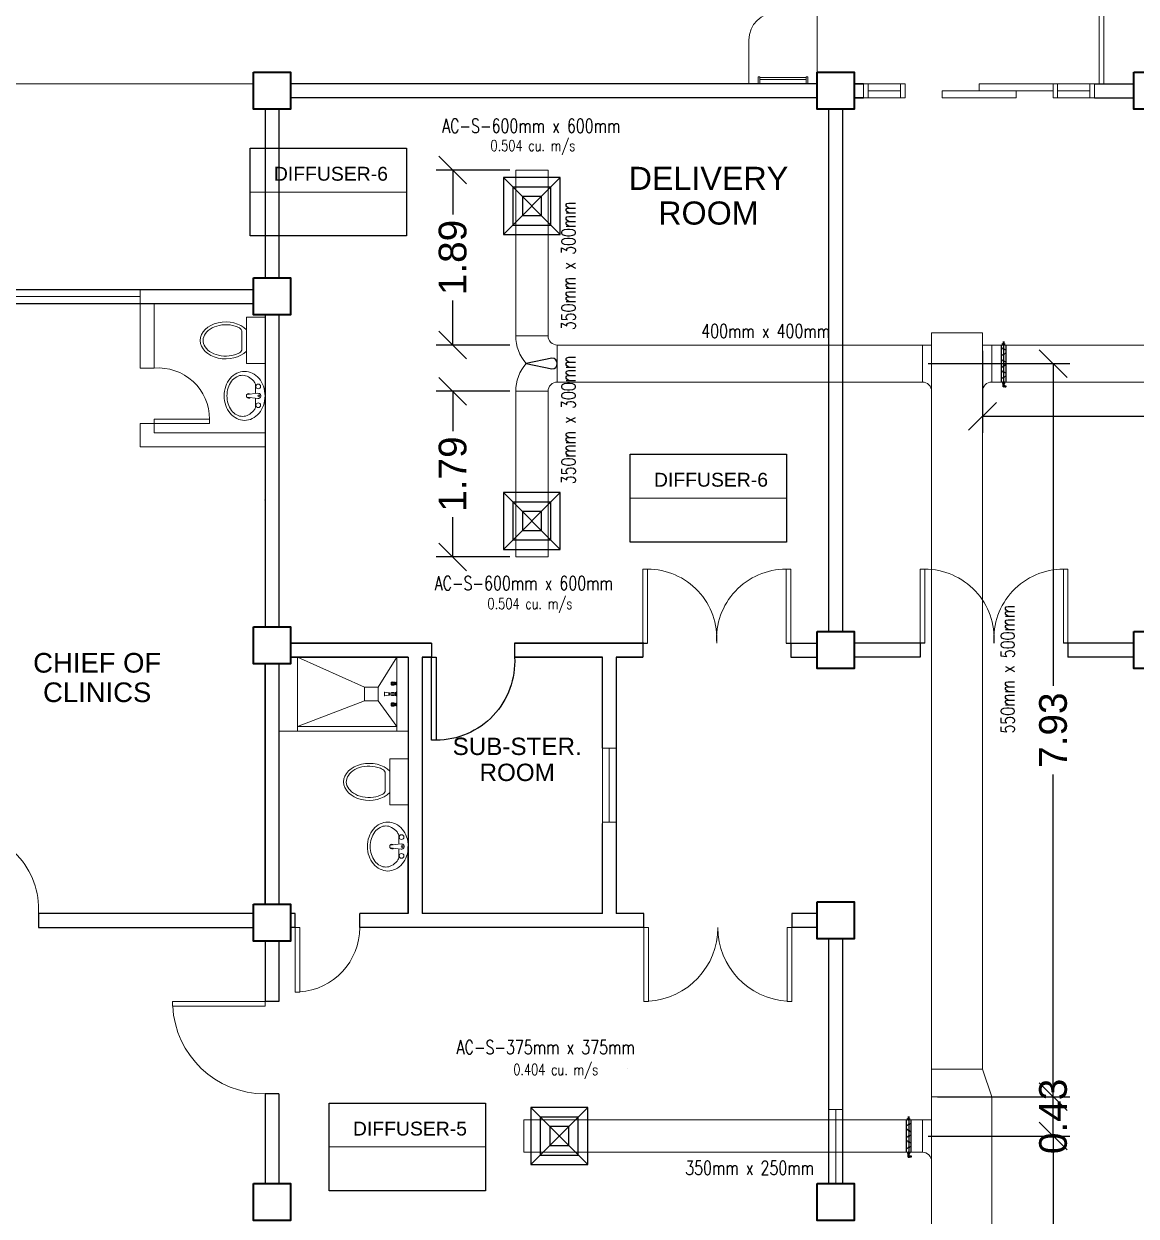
# Model space of a CAD drawing. Header units: millimetres. Extents: x -116 to 421, y 1 to 342.
# Drawn here: x -59.21 to -47.18, y 269.96 to 282.86 of the extents above; entities that cross this region are included whole.
import ezdxf

# ---------------------------------------------------------------- set-up
doc = ezdxf.new("R2010")
doc.units = ezdxf.units.MM
doc.header["$MEASUREMENT"] = 0
for name, color, linetype in [('A.C.VOLUM DAMPER', 7, 'Continuous'), ('diffuser', 7, 'Continuous'), ('ducting label', 7, 'Continuous'), ('label', 7, 'Continuous'), ('Legends', 7, 'Continuous')]:
    doc.layers.add(name, color=color, linetype=linetype)
doc.layers.add('ahu line', color=7, linetype='Continuous', lineweight=20)
doc.styles.add('Arch-Dim', font='simplex.shx', dxfattribs={"width": 0.75})
doc.styles.add('arial', font='arial.ttf')
doc.styles.get("Standard").update_dxf_attribs({"font": 'arial.ttf'})
doc.styles.add('SWISSLT175', font='swissl.ttf', dxfattribs={"height": 0.175})
doc.dimstyles.new('Copy of dimension', dxfattribs={"dimtxt": 0.3, "dimasz": 0.3, "dimexe": 0.18, "dimexo": 0.0625, "dimgap": 0.09, "dimtad": 0, "dimzin": 0, "dimdsep": 46, "dimtxsty": 'Standard', "dimblk": 'OBLIQUE', "dimcen": 0.09, "dimclrd": 256, "dimclre": 256, "dimclrt": 256, "dimadec": 0, "dimazin": 0, "dimtfac": 1, "dimtofl": 0, "dimtmove": 0, "dimatfit": 3, "dimldrblk": 'OBLIQUE', "dimfxl": 1, "dimtolj": 1, "dimtzin": 0, "dimarcsym": 0})

# ---------------------------------------------------------------- blocks, each defined once
blk = doc.blocks.new('dr 900')
at = {"color": 8, "ltscale": 0.03}
blk.add_lwpolyline([(0, 0), (0.05, 0), (0.05, 0.9), (0, 0.9)], close=True, dxfattribs=at)
blk.add_arc((0.05, 0.049), 0.851, 356.7268, 90, dxfattribs=at)
blk = doc.blocks.new('AC-S-12')
at = {"layer": 'diffuser'}
for p, q in [((-0.15, 0.15), (0.15, -0.15)), ((0.15, 0.15), (-0.15, -0.15)), ((-0.15, 0.15), (-0.15, -0.15)), ((0.15, 0.15), (-0.15, 0.15)), ((0.15, -0.15), (0.15, 0.15)), ((-0.1, 0.1), (-0.1, -0.1)), ((0.1, 0.1), (-0.1, 0.1)), ((0.1, -0.1), (0.1, 0.1)), ((-0.05, 0.05), (-0.05, -0.05)), ((0.05, 0.05), (-0.05, 0.05)), ((0.05, -0.05), (0.05, 0.05)), ((-0.05, -0.05), (0.05, -0.05)), ((-0.1, -0.1), (0.1, -0.1)), ((-0.15, -0.15), (0.15, -0.15))]:
    blk.add_line(p, q, dxfattribs=at)
for points in [[(-0.3582, 0.3582, 0, 0.0447, 0), (-0.2951, 0.295, 0, 0, 0), (-0.15, 0.15, 0, 0, 0)], [(0.3582, 0.3582, 0, 0.0447, 0), (0.2951, 0.295, 0, 0, 0), (0.15, 0.15, 0, 0, 0)], [(-0.3582, -0.3582, 0, 0.0447, 0), (-0.2951, -0.295, 0, 0, 0), (-0.15, -0.15, 0, 0, 0)], [(0.3582, -0.3582, 0, 0.0447, 0), (0.2951, -0.295, 0, 0, 0), (0.15, -0.15, 0, 0, 0)]]:
    blk.add_lwpolyline(points, format="xyseb", dxfattribs=at)
blk = doc.blocks.new('fcu')
at = {"layer": 'diffuser', "color": 7, "xscale": 2.052644456280903, "yscale": 2.052644456280903, "zscale": 2.052644456280903}
blk.add_blockref('AC-S-12', (0, 0), dxfattribs=at)
blk = doc.blocks.new('_Oblique')
at = {"color": 0, "linetype": 'ByBlock', "lineweight": -2}
blk.add_line((-0.5, -0.5), (0.5, 0.5), dxfattribs=at)
blk = doc.blocks.new('*D30')
at = {"layer": 'Defpoints', "color": 0, "transparency": 16777216}
for p in [(-49.491, 270.828), (-48.076, 270.828), (-49.391, 265.519)]:
    blk.add_point(p, dxfattribs=at)
at = {"layer": 'diffuser', "lineweight": -2, "transparency": 16777216}
for p, q in [((-49.428, 270.828), (-47.896, 270.828)), ((-48.076, 270.828), (-48.076, 268.624)), ((-48.076, 265.519), (-48.076, 267.723)), ((-49.328, 265.519), (-47.896, 265.519))]:
    blk.add_line(p, q, dxfattribs=at)
at = {"layer": 'diffuser', "lineweight": -2, "transparency": 16777216, "xscale": 0.3, "yscale": 0.3, "zscale": 0.3}
for p, rotation in [((-48.076, 270.828), 90), ((-48.076, 265.519), 270)]:
    blk.add_blockref('_Oblique', p, dxfattribs=dict(at, rotation=rotation))
at = {"layer": 'diffuser', "transparency": 16777216, "insert": (-48.076, 268.173), "char_height": 0.3, "attachment_point": 5, "rotation": 90}
blk.add_mtext('\\A1;5.31', dxfattribs=at)
blk = doc.blocks.new('*D31')
at = {"layer": 'Defpoints', "color": 0, "transparency": 16777216}
for p in [(-49.391, 271.253), (-48.076, 271.253), (-49.491, 270.828)]:
    blk.add_point(p, dxfattribs=at)
at = {"layer": 'diffuser', "lineweight": -2, "transparency": 16777216}
for p, q in [((-49.328, 271.253), (-47.896, 271.253)), ((-48.076, 270.828), (-48.076, 271.253)), ((-49.428, 270.828), (-47.896, 270.828))]:
    blk.add_line(p, q, dxfattribs=at)
at = {"layer": 'diffuser', "lineweight": -2, "transparency": 16777216, "xscale": 0.3, "yscale": 0.3, "zscale": 0.3}
for p, rotation in [((-48.076, 271.253), 90), ((-48.076, 270.828), 270)]:
    blk.add_blockref('_Oblique', p, dxfattribs=dict(at, rotation=rotation))
at = {"layer": 'diffuser', "transparency": 16777216, "insert": (-48.076, 271.041), "char_height": 0.3, "attachment_point": 5, "rotation": 90}
blk.add_mtext('\\A1;0.43', dxfattribs=at)
blk = doc.blocks.new('*D32')
at = {"layer": 'Defpoints', "color": 0, "transparency": 16777216}
for p in [(-49.491, 279.185), (-48.076, 279.185), (-49.391, 271.253)]:
    blk.add_point(p, dxfattribs=at)
at = {"layer": 'diffuser', "lineweight": -2, "transparency": 16777216}
for p, q in [((-49.428, 279.185), (-47.896, 279.185)), ((-48.076, 279.185), (-48.076, 275.698)), ((-48.076, 271.253), (-48.076, 274.741)), ((-49.328, 271.253), (-47.896, 271.253))]:
    blk.add_line(p, q, dxfattribs=at)
at = {"layer": 'diffuser', "lineweight": -2, "transparency": 16777216, "xscale": 0.3, "yscale": 0.3, "zscale": 0.3}
for p, rotation in [((-48.076, 279.185), 90), ((-48.076, 271.253), 270)]:
    blk.add_blockref('_Oblique', p, dxfattribs=dict(at, rotation=rotation))
at = {"layer": 'diffuser', "transparency": 16777216, "insert": (-48.076, 275.219), "char_height": 0.3, "attachment_point": 5, "rotation": 90}
blk.add_mtext('\\A1;7.93', dxfattribs=at)
blk = doc.blocks.new('*D33')
at = {"layer": 'Defpoints', "color": 0, "transparency": 16777216}
for p in [(-48.841, 279.385), (-43.029, 279.385), (-43.029, 278.614)]:
    blk.add_point(p, dxfattribs=at)
at = {"layer": 'diffuser', "lineweight": -2, "transparency": 16777216}
for p, q in [((-48.841, 279.323), (-48.841, 278.434)), ((-43.029, 279.323), (-43.029, 278.434)), ((-48.841, 278.614), (-46.386, 278.614)), ((-43.029, 278.614), (-45.484, 278.614))]:
    blk.add_line(p, q, dxfattribs=at)
at = {"layer": 'diffuser', "lineweight": -2, "transparency": 16777216, "xscale": 0.3, "yscale": 0.3, "zscale": 0.3, "rotation": 180}
blk.add_blockref('_Oblique', (-48.841, 278.614), dxfattribs=at)
at = {"layer": 'diffuser', "lineweight": -2, "transparency": 16777216, "xscale": 0.3, "yscale": 0.3, "zscale": 0.3}
blk.add_blockref('_Oblique', (-43.029, 278.614), dxfattribs=at)
at = {"layer": 'diffuser', "transparency": 16777216, "insert": (-45.935, 278.614), "char_height": 0.3, "attachment_point": 5}
blk.add_mtext('\\A1;5.81', dxfattribs=at)
blk = doc.blocks.new('*D34')
at = {"layer": 'Defpoints', "color": 0, "transparency": 16777216}
for p in [(-54.572, 281.278), (-53.891, 281.278), (-53.891, 279.385)]:
    blk.add_point(p, dxfattribs=at)
at = {"layer": 'diffuser', "lineweight": -2, "transparency": 16777216}
for p, q in [((-53.953, 281.278), (-54.752, 281.278)), ((-54.572, 281.278), (-54.572, 280.797)), ((-54.572, 279.385), (-54.572, 279.866)), ((-53.953, 279.385), (-54.752, 279.385))]:
    blk.add_line(p, q, dxfattribs=at)
at = {"layer": 'diffuser', "lineweight": -2, "transparency": 16777216, "xscale": 0.3, "yscale": 0.3, "zscale": 0.3}
for p, rotation in [((-54.572, 281.278), 90), ((-54.572, 279.385), 270)]:
    blk.add_blockref('_Oblique', p, dxfattribs=dict(at, rotation=rotation))
at = {"layer": 'diffuser', "transparency": 16777216, "insert": (-54.572, 280.332), "char_height": 0.3, "attachment_point": 5, "rotation": 90}
blk.add_mtext('\\A1;1.89', dxfattribs=at)
blk = doc.blocks.new('*D35')
at = {"layer": 'Defpoints', "color": 0, "transparency": 16777216}
for p in [(-53.891, 278.885), (-54.572, 277.093), (-53.891, 277.093)]:
    blk.add_point(p, dxfattribs=at)
at = {"layer": 'diffuser', "lineweight": -2, "transparency": 16777216}
for p, q in [((-53.953, 278.885), (-54.752, 278.885)), ((-54.572, 278.885), (-54.572, 278.455)), ((-54.572, 277.093), (-54.572, 277.523)), ((-53.953, 277.093), (-54.752, 277.093))]:
    blk.add_line(p, q, dxfattribs=at)
at = {"layer": 'diffuser', "lineweight": -2, "transparency": 16777216, "xscale": 0.3, "yscale": 0.3, "zscale": 0.3}
for p, rotation in [((-54.572, 278.885), 90), ((-54.572, 277.093), 270)]:
    blk.add_blockref('_Oblique', p, dxfattribs=dict(at, rotation=rotation))
at = {"layer": 'diffuser', "transparency": 16777216, "insert": (-54.572, 277.989), "char_height": 0.3, "attachment_point": 5, "rotation": 90}
blk.add_mtext('\\A1;1.79', dxfattribs=at)

msp = doc.modelspace()

# ---------------------------------------------------------------- hatches: boundary and pattern name
at = {"layer": 'A.C.VOLUM DAMPER'}
h = msp.add_hatch(dxfattribs=at)
h.set_pattern_fill('ANSI31', color=256, scale=0.002646, angle=-90, style=0)
h.set_pattern_definition([(315, (-658.5593844, -63.64495223), (0.00023391046708, 0.00023391046708), [])])
h.paths.add_polyline_path([(-48.607, 278.97), (-48.6, 278.97), (-48.6, 278.985), (-48.625, 278.985), (-48.625, 278.97), (-48.618, 278.97), (-48.618, 278.932), (-48.584, 278.932), (-48.584, 278.941), (-48.607, 278.941)])
h = msp.add_hatch(dxfattribs=at)
h.set_pattern_fill('ANSI31', color=256, scale=0.002646, angle=-90, style=0)
h.set_pattern_definition([(315, (-659.58598323, -71.97684186), (0.00023391046708, 0.00023391046708), [])])
h.paths.add_polyline_path([(-49.634, 270.638), (-49.627, 270.638), (-49.627, 270.653), (-49.651, 270.653), (-49.651, 270.638), (-49.644, 270.638), (-49.644, 270.6), (-49.61, 270.6), (-49.61, 270.609), (-49.634, 270.609)])

# ---------------------------------------------------------------- linework, layer by layer
at = {"color": 8, "lineweight": 9}
for p, q in [((-50.628, 282.812), (-50.628, 282.337)), ((-51.368, 282.21), (-51.368, 282.685)), ((-56.728, 282.21), (-72.053, 282.21)), ((-51.249, 282.288), (-51.269, 282.288)), ((-51.269, 282.288), (-51.269, 282.208)), ((-51.249, 282.208), (-51.249, 282.288)), ((-50.999, 282.278), (-51.249, 282.278)), ((-50.999, 282.258), (-51.249, 282.258)), ((-50.999, 282.278), (-50.749, 282.278)), ((-50.999, 282.258), (-50.749, 282.258)), ((-50.749, 282.208), (-50.749, 282.288)), ((-50.749, 282.288), (-50.729, 282.288)), ((-50.729, 282.288), (-50.729, 282.208)), ((-57.953, 279.91), (-60.053, 279.912)), ((-57.953, 279.835), (-57.953, 279.985)), ((-57.953, 279.835), (-57.803, 279.835)), ((-56.803, 279.685), (-56.603, 279.685)), ((-56.803, 279.185), (-56.803, 279.685)), ((-56.603, 279.712), (-56.603, 278.435)), ((-56.603, 279.685), (-56.603, 279.185)), ((-56.853, 279.345), (-56.853, 279.526)), ((-56.603, 279.185), (-56.803, 279.185)), ((-56.801, 278.85), (-56.679, 278.863)), ((-56.801, 278.821), (-56.679, 278.807)), ((-56.253, 276.01), (-56.253, 275.21)), ((-55.178, 276.01), (-55.178, 275.21)), ((-55.31, 275.591), (-55.31, 275.63)), ((-55.264, 275.622), (-55.306, 275.631)), ((-55.237, 275.737), (-55.237, 275.711)), ((-55.237, 275.737), (-55.236, 275.737)), ((-55.237, 275.711), (-55.236, 275.711)), ((-55.236, 275.737), (-55.234, 275.74)), ((-55.236, 275.737), (-55.236, 275.711)), ((-55.236, 275.711), (-55.234, 275.707)), ((-55.234, 275.74), (-55.234, 275.707)), ((-55.234, 275.74), (-55.212, 275.74)), ((-55.234, 275.707), (-55.212, 275.707)), ((-55.225, 275.737), (-55.213, 275.737)), ((-55.225, 275.73), (-55.213, 275.73)), ((-55.225, 275.718), (-55.213, 275.718)), ((-55.225, 275.711), (-55.213, 275.711)), ((-55.212, 275.74), (-55.208, 275.738)), ((-55.212, 275.737), (-55.212, 275.73)), ((-55.212, 275.711), (-55.212, 275.718)), ((-55.212, 275.707), (-55.208, 275.709)), ((-55.206, 275.738), (-55.2, 275.738)), ((-55.206, 275.71), (-55.2, 275.71)), ((-55.2, 275.738), (-55.198, 275.737)), ((-55.2, 275.738), (-55.2, 275.71)), ((-55.2, 275.71), (-55.198, 275.711)), ((-55.198, 275.737), (-55.198, 275.711)), ((-55.186, 275.735), (-55.198, 275.735)), ((-55.186, 275.712), (-55.198, 275.712)), ((-55.179, 275.741), (-55.186, 275.737)), ((-55.186, 275.737), (-55.186, 275.71)), ((-55.179, 275.707), (-55.186, 275.71)), ((-55.184, 275.628), (-55.178, 275.639)), ((-55.179, 275.741), (-55.179, 275.707)), ((-55.179, 275.741), (-55.178, 275.741)), ((-55.179, 275.707), (-55.178, 275.707)), ((-55.178, 275.741), (-55.178, 275.707)), ((-55.178, 275.639), (-55.178, 275.581)), ((-55.264, 275.598), (-55.306, 275.589)), ((-55.256, 275.622), (-55.264, 275.622)), ((-55.264, 275.622), (-55.264, 275.598)), ((-55.264, 275.622), (-55.264, 275.598)), ((-55.264, 275.598), (-55.256, 275.598)), ((-55.256, 275.598), (-55.256, 275.622)), ((-55.256, 275.618), (-55.194, 275.618)), ((-55.194, 275.603), (-55.256, 275.603)), ((-55.237, 275.623), (-55.237, 275.618)), ((-55.237, 275.623), (-55.236, 275.623)), ((-55.237, 275.603), (-55.237, 275.597)), ((-55.237, 275.597), (-55.236, 275.597)), ((-55.237, 275.51), (-55.236, 275.51)), ((-55.237, 275.51), (-55.237, 275.483)), ((-55.236, 275.623), (-55.234, 275.627)), ((-55.236, 275.623), (-55.236, 275.618)), ((-55.236, 275.603), (-55.236, 275.597)), ((-55.236, 275.597), (-55.234, 275.593)), ((-55.236, 275.51), (-55.234, 275.513)), ((-55.236, 275.51), (-55.236, 275.483)), ((-55.234, 275.627), (-55.234, 275.618)), ((-55.234, 275.627), (-55.212, 275.627)), ((-55.234, 275.603), (-55.234, 275.593)), ((-55.234, 275.593), (-55.212, 275.593)), ((-55.234, 275.513), (-55.212, 275.513)), ((-55.234, 275.513), (-55.234, 275.48)), ((-55.225, 275.623), (-55.213, 275.623)), ((-55.225, 275.597), (-55.213, 275.597)), ((-55.225, 275.51), (-55.213, 275.51)), ((-55.225, 275.503), (-55.213, 275.503)), ((-55.212, 275.627), (-55.208, 275.625)), ((-55.212, 275.623), (-55.212, 275.618)), ((-55.212, 275.597), (-55.212, 275.603)), ((-55.212, 275.593), (-55.208, 275.596)), ((-55.212, 275.513), (-55.208, 275.511)), ((-55.212, 275.51), (-55.212, 275.502)), ((-55.206, 275.624), (-55.2, 275.624)), ((-55.206, 275.596), (-55.2, 275.596)), ((-55.206, 275.511), (-55.2, 275.511)), ((-55.2, 275.624), (-55.2, 275.618)), ((-55.2, 275.624), (-55.198, 275.623)), ((-55.2, 275.603), (-55.2, 275.596)), ((-55.2, 275.596), (-55.198, 275.597)), ((-55.2, 275.511), (-55.2, 275.483)), ((-55.2, 275.511), (-55.198, 275.51)), ((-55.198, 275.623), (-55.198, 275.618)), ((-55.194, 275.622), (-55.198, 275.622)), ((-55.198, 275.603), (-55.198, 275.597)), ((-55.194, 275.599), (-55.198, 275.599)), ((-55.198, 275.51), (-55.198, 275.483)), ((-55.186, 275.508), (-55.198, 275.508)), ((-55.194, 275.593), (-55.194, 275.628)), ((-55.194, 275.628), (-55.184, 275.628)), ((-55.194, 275.618), (-55.194, 275.603)), ((-55.184, 275.593), (-55.194, 275.593)), ((-55.179, 275.514), (-55.186, 275.51)), ((-55.186, 275.51), (-55.186, 275.483)), ((-55.184, 275.593), (-55.184, 275.628)), ((-55.184, 275.628), (-55.184, 275.593)), ((-55.178, 275.581), (-55.184, 275.593)), ((-55.179, 275.514), (-55.178, 275.514)), ((-55.179, 275.514), (-55.179, 275.479)), ((-55.178, 275.514), (-55.178, 275.479)), ((-55.237, 275.483), (-55.236, 275.483)), ((-55.236, 275.483), (-55.234, 275.48)), ((-55.234, 275.48), (-55.212, 275.48)), ((-55.225, 275.49), (-55.213, 275.49)), ((-55.225, 275.483), (-55.213, 275.483)), ((-55.212, 275.483), (-55.212, 275.491)), ((-55.212, 275.48), (-55.208, 275.482)), ((-55.206, 275.483), (-55.2, 275.483)), ((-55.2, 275.483), (-55.198, 275.483)), ((-55.186, 275.485), (-55.198, 275.485)), ((-55.179, 275.479), (-55.186, 275.483)), ((-55.179, 275.479), (-55.178, 275.479)), ((-56.253, 275.21), (-56.453, 275.21)), ((-52.803, 274.623), (-52.803, 275.123)), ((-52.953, 274.21), (-52.953, 275.023)), ((-52.803, 275.023), (-52.953, 275.023)), ((-52.878, 275.023), (-52.878, 274.223)), ((-55.053, 274.91), (-55.253, 274.91)), ((-55.253, 274.91), (-55.253, 274.41)), ((-55.053, 274.41), (-55.053, 274.91)), ((-55.303, 274.751), (-55.303, 274.57)), ((-52.803, 274.623), (-52.803, 274.123)), ((-55.253, 274.41), (-55.053, 274.41)), ((-52.803, 274.223), (-52.953, 274.223)), ((-55.251, 273.975), (-55.129, 273.988)), ((-55.251, 273.946), (-55.129, 273.932)), ((-50.353, 271.114), (-50.503, 271.114)), ((-50.428, 271.114), (-50.428, 270.314)), ((-50.353, 270.314), (-50.503, 270.314))]:
    msp.add_line(p, q, dxfattribs=at)
at = {"color": 8, "lineweight": 25}
for p, q in [((-50.628, 282.21), (-56.328, 282.21)), ((-50.228, 282.21), (-50.128, 282.21)), ((-50.228, 282.21), (-50.128, 282.21)), ((-50.128, 282.21), (-50.228, 282.21)), ((-47.628, 282.21), (-47.203, 282.21)), ((-50.628, 282.06), (-56.328, 282.06)), ((-50.228, 282.06), (-50.128, 282.06)), ((-50.128, 282.06), (-50.228, 282.06)), ((-47.628, 282.06), (-47.203, 282.06)), ((-56.603, 281.937), (-56.603, 280.112)), ((-56.453, 281.937), (-56.453, 280.112)), ((-50.503, 276.287), (-50.503, 281.937)), ((-50.353, 276.287), (-50.353, 281.937)), ((-60.053, 279.985), (-56.728, 279.985)), ((-60.053, 279.835), (-56.728, 279.835)), ((-56.603, 279.712), (-56.603, 276.337)), ((-56.453, 279.712), (-56.453, 276.337)), ((-56.453, 279.712), (-56.453, 276.337)), ((-56.603, 278.285), (-56.603, 276.337)), ((-56.328, 276.16), (-54.803, 276.16)), ((-54.803, 276.16), (-56.328, 276.16)), ((-54.803, 276.16), (-54.803, 276.01)), ((-53.903, 276.16), (-52.466, 276.16)), ((-52.503, 276.16), (-53.903, 276.16)), ((-53.903, 276.16), (-53.903, 276.01)), ((-52.516, 276.16), (-52.516, 276.01)), ((-50.966, 276.16), (-50.628, 276.16)), ((-50.916, 276.16), (-50.916, 276.01)), ((-49.466, 276.16), (-50.228, 276.16)), ((-49.516, 276.16), (-49.516, 276.01)), ((-47.203, 276.16), (-47.966, 276.16)), ((-47.916, 276.16), (-47.916, 276.01)), ((-56.603, 275.937), (-56.603, 273.337)), ((-56.603, 273.337), (-56.603, 275.937)), ((-56.453, 275.937), (-56.453, 273.337)), ((-56.453, 275.937), (-56.453, 273.337)), ((-56.328, 276.01), (-55.053, 276.01)), ((-55.053, 276.01), (-56.328, 276.01)), ((-55.053, 276.01), (-55.053, 273.235)), ((-54.903, 276.01), (-54.803, 276.01)), ((-54.903, 276.01), (-54.903, 273.235)), ((-54.803, 276.01), (-54.903, 276.01)), ((-53.903, 276.01), (-52.953, 276.01)), ((-52.953, 276.01), (-53.903, 276.01)), ((-52.953, 275.023), (-52.953, 276.01)), ((-52.803, 276.01), (-52.516, 276.01)), ((-52.516, 276.01), (-52.803, 276.01)), ((-52.803, 276.01), (-52.803, 273.235)), ((-50.916, 276.01), (-50.628, 276.01)), ((-49.516, 276.01), (-50.228, 276.01)), ((-47.203, 276.01), (-47.916, 276.01)), ((-52.953, 273.235), (-52.953, 274.21)), ((-55.053, 273.235), (-55.053, 273.96)), ((-56.728, 273.235), (-59.053, 273.235)), ((-59.053, 273.235), (-59.053, 273.085)), ((-56.278, 273.235), (-56.328, 273.235)), ((-56.278, 273.085), (-56.278, 273.235)), ((-55.053, 273.235), (-55.578, 273.235)), ((-55.053, 273.235), (-55.153, 273.235)), ((-52.953, 273.235), (-54.903, 273.235)), ((-52.503, 273.235), (-52.803, 273.235)), ((-52.503, 273.085), (-52.503, 273.235)), ((-50.628, 273.235), (-50.903, 273.235)), ((-50.903, 273.235), (-50.903, 273.085)), ((-59.053, 273.085), (-56.728, 273.085)), ((-56.278, 273.085), (-56.328, 273.085)), ((-52.503, 273.085), (-55.578, 273.085)), ((-50.628, 273.085), (-50.903, 273.085)), ((-56.603, 272.937), (-56.603, 272.285)), ((-56.453, 272.937), (-56.453, 272.285)), ((-50.503, 270.314), (-50.503, 272.962)), ((-50.353, 270.314), (-50.353, 272.962)), ((-56.453, 272.285), (-56.603, 272.285)), ((-56.603, 271.285), (-56.603, 270.314)), ((-56.453, 271.285), (-56.603, 271.285)), ((-56.453, 271.285), (-56.453, 270.314))]:
    msp.add_line(p, q, dxfattribs=at)
at = {"color": 8, "lineweight": 13}
for p, q in [((-50.128, 282.21), (-50.128, 282.06)), ((-49.728, 282.21), (-50.078, 282.21)), ((-48.028, 282.21), (-47.678, 282.21)), ((-50.078, 282.135), (-49.728, 282.135)), ((-47.678, 282.135), (-48.028, 282.135)), ((-49.728, 282.06), (-50.078, 282.06)), ((-48.028, 282.06), (-47.678, 282.06)), ((-56.278, 273.085), (-56.278, 272.385)), ((-56.278, 273.085), (-56.228, 273.085)), ((-56.228, 272.385), (-56.228, 273.085)), ((-52.503, 273.085), (-52.503, 272.285)), ((-52.453, 273.085), (-52.503, 273.085)), ((-52.453, 272.285), (-52.453, 273.085)), ((-50.953, 272.285), (-50.953, 273.085)), ((-50.953, 273.085), (-50.903, 273.085)), ((-50.903, 273.085), (-50.903, 272.285)), ((-56.603, 272.285), (-57.603, 272.285)), ((-57.603, 272.285), (-57.603, 272.235)), ((-56.603, 272.235), (-56.603, 272.285)), ((-56.278, 272.385), (-56.228, 272.385)), ((-52.503, 272.285), (-52.453, 272.285)), ((-50.903, 272.285), (-50.953, 272.285)), ((-57.603, 272.235), (-56.603, 272.235))]:
    msp.add_line(p, q, dxfattribs=at)
at = {"color": 8, "lineweight": 9, "ltscale": 0.4}
for p, q in [((-57.953, 279.135), (-57.953, 279.835)), ((-57.803, 279.135), (-57.803, 279.835)), ((-57.803, 279.135), (-57.953, 279.135)), ((-57.803, 278.535), (-57.953, 278.535)), ((-57.953, 278.535), (-57.953, 278.285)), ((-57.803, 278.535), (-57.803, 278.435)), ((-56.603, 278.435), (-57.803, 278.435)), ((-56.603, 278.435), (-57.803, 278.435)), ((-56.603, 278.285), (-57.953, 278.285))]:
    msp.add_line(p, q, dxfattribs=at)
at = {"color": 8, "lineweight": 13, "ltscale": 0.4}
msp.add_line((-57.803, 278.585), (-57.803, 278.535), dxfattribs=at)
at = {"color": 8, "lineweight": 9, "ltscale": 0.3}
for p, q in [((-55.528, 275.685), (-56.253, 276.01)), ((-55.378, 275.685), (-55.178, 276.01)), ((-55.528, 275.535), (-56.253, 275.26)), ((-55.378, 275.535), (-55.178, 275.26))]:
    msp.add_line(p, q, dxfattribs=at)
at = {"color": 8, "lineweight": 25, "ltscale": 0.3}
msp.add_line((-55.578, 273.085), (-55.578, 273.235), dxfattribs=at)
at = {"color": 8, "lineweight": 9, "transparency": 33554687}
for points in [[(-47.528, 282.21), (-47.528, 283.66, 0.414214), (-47.678, 283.81), (-50.478, 283.81, 0.414214), (-50.628, 283.66), (-50.628, 282.335), (-50.628, 282.985)], [(-47.578, 282.21), (-47.578, 283.66, 0.414214), (-47.678, 283.76), (-50.478, 283.76, 0.414214), (-50.578, 283.66), (-50.578, 283.005)]]:
    msp.add_lwpolyline(points, format="xyb", dxfattribs=at)
at = {"color": 8, "lineweight": 35}
for points in [[(-56.728, 282.337), (-56.328, 282.337), (-56.328, 281.937), (-56.728, 281.937)], [(-50.628, 282.337), (-50.228, 282.337), (-50.228, 281.937), (-50.628, 281.937)], [(-47.203, 282.337), (-46.803, 282.337), (-46.803, 281.937), (-47.203, 281.937)], [(-56.728, 280.112), (-56.328, 280.112), (-56.328, 279.712), (-56.728, 279.712)], [(-56.728, 276.337), (-56.328, 276.337), (-56.328, 275.937), (-56.728, 275.937)], [(-50.628, 276.287), (-50.228, 276.287), (-50.228, 275.887), (-50.628, 275.887)], [(-47.203, 276.287), (-46.803, 276.287), (-46.803, 275.887), (-47.203, 275.887)], [(-56.728, 273.337), (-56.328, 273.337), (-56.328, 272.937), (-56.728, 272.937)], [(-50.628, 273.362), (-50.228, 273.362), (-50.228, 272.962), (-50.628, 272.962)], [(-56.728, 270.314), (-56.328, 270.314), (-56.328, 269.914), (-56.728, 269.914)], [(-50.628, 270.314), (-50.228, 270.314), (-50.228, 269.914), (-50.628, 269.914)]]:
    msp.add_lwpolyline(points, close=True, dxfattribs=at)
at = {"color": 8, "lineweight": 13}
for points in [[(-50.078, 282.21), (-50.078, 282.06), (-50.128, 282.06), (-50.128, 282.21)], [(-49.678, 282.21), (-49.678, 282.06), (-49.728, 282.06), (-49.728, 282.21)], [(-48.078, 282.21), (-48.878, 282.21), (-48.878, 282.135), (-48.078, 282.135)], [(-48.078, 282.21), (-48.078, 282.06), (-48.028, 282.06), (-48.028, 282.21)], [(-47.678, 282.21), (-47.678, 282.06), (-47.628, 282.06), (-47.628, 282.21)], [(-48.478, 282.135), (-49.278, 282.135), (-49.278, 282.06), (-48.478, 282.06)]]:
    msp.add_lwpolyline(points, close=True, dxfattribs=at)
at = {"color": 8, "lineweight": 9}
for points in [[(-60.053, 279.985), (-57.953, 279.985), (-57.953, 279.835), (-60.053, 279.835)], [(-52.953, 275.023), (-52.803, 275.023), (-52.803, 274.223), (-52.953, 274.223)], [(-52.953, 275.023), (-52.803, 275.023), (-52.803, 274.223), (-52.953, 274.223)], [(-50.503, 271.114), (-50.353, 271.114), (-50.353, 270.314), (-50.503, 270.314)]]:
    msp.add_lwpolyline(points, close=True, dxfattribs=at)
for points in [[(-56.824, 278.57, -0.11576), (-56.907, 278.59, -0.104047), (-56.981, 278.648, -0.090875), (-57.028, 278.732, -0.083344), (-57.045, 278.835, -0.083344), (-57.028, 278.939, -0.090875), (-56.981, 279.023, -0.104047), (-56.907, 279.081, -0.11576), (-56.824, 279.1, -0.11576), (-56.742, 279.081, -0.104047), (-56.668, 279.023, -0.090875), (-56.621, 278.939, -0.083344), (-56.603, 278.835, -0.083344), (-56.621, 278.732, -0.090875), (-56.668, 278.648, -0.104047), (-56.742, 278.59, -0.11576)], [(-55.274, 274.225, 0.11576), (-55.357, 274.206, 0.104047), (-55.431, 274.148, 0.090875), (-55.478, 274.064, 0.083344), (-55.495, 273.96, 0.083344), (-55.478, 273.857, 0.090875), (-55.431, 273.773, 0.104047), (-55.357, 273.715, 0.11576), (-55.274, 273.695, 0.11576), (-55.192, 273.715, 0.104047), (-55.118, 273.773, 0.090875), (-55.071, 273.857, 0.083344), (-55.053, 273.96, 0.083344), (-55.071, 274.064, 0.090875), (-55.118, 274.148, 0.104047), (-55.192, 274.206, 0.11576)]]:
    msp.add_lwpolyline(points, format="xyb", close=True, dxfattribs=at)
for points in [[(-56.845, 278.613, -0.124838), (-56.908, 278.629, -0.105788), (-56.966, 278.678, -0.086697), (-57.002, 278.748, -0.076776), (-57.015, 278.835, -0.076776), (-57.002, 278.923, -0.086697), (-56.966, 278.993, -0.105788), (-56.908, 279.042, -0.124838), (-56.845, 279.058, -0.124838), (-56.783, 279.042, -0.105788), (-56.725, 278.993, -0.040067), (-56.705, 278.962), (-56.705, 278.86, -0.040067)], [(-56.705, 278.811), (-56.705, 278.709, -0.040067), (-56.725, 278.678, -0.105788), (-56.783, 278.629, -0.124838), (-56.845, 278.613, -0.124838)], [(-55.295, 274.183, 0.124838), (-55.358, 274.167, 0.105788), (-55.416, 274.118, 0.086697), (-55.452, 274.048, 0.076776), (-55.465, 273.96, 0.076776), (-55.452, 273.873, 0.086697), (-55.416, 273.803, 0.105788), (-55.358, 273.754, 0.124838), (-55.295, 273.738, 0.124838), (-55.233, 273.754, 0.105788), (-55.175, 273.803, 0.040067), (-55.155, 273.834), (-55.155, 273.936, 0.040067)], [(-55.155, 273.985), (-55.155, 274.087, 0.040067), (-55.175, 274.118, 0.105788), (-55.233, 274.167, 0.124838), (-55.295, 274.183, 0.124838)]]:
    msp.add_lwpolyline(points, format="xyb", dxfattribs=at)
at = {"color": 8, "lineweight": 13, "ltscale": 0.03}
for points in [[(-57.803, 278.535), (-57.803, 278.585), (-57.203, 278.585), (-57.203, 278.535)], [(-52.516, 276.16), (-52.466, 276.16), (-52.466, 276.96), (-52.516, 276.96)], [(-50.916, 276.16), (-50.966, 276.16), (-50.966, 276.96), (-50.916, 276.96)], [(-49.516, 276.16), (-49.466, 276.16), (-49.466, 276.96), (-49.516, 276.96)], [(-47.916, 276.16), (-47.966, 276.16), (-47.966, 276.96), (-47.916, 276.96)]]:
    msp.add_lwpolyline(points, close=True, dxfattribs=at)
at = {"color": 8, "lineweight": 9, "ltscale": 0.03}
msp.add_lwpolyline([(-55.378, 275.535), (-55.378, 275.685), (-55.528, 275.685), (-55.528, 275.535)], close=True, dxfattribs=at)
at = {"color": 8, "lineweight": 9, "ltscale": 0.3}
msp.add_lwpolyline([(-55.178, 275.26), (-56.253, 275.26), (-56.253, 275.21), (-55.053, 275.21), (-55.053, 275.21)], dxfattribs=at)
at = {"color": 8, "lineweight": 9}
for centre, radius in [((-56.676, 278.937), 0.0255), ((-56.676, 278.734), 0.0255), ((-56.67, 278.835), 0.0095), ((-55.126, 274.062), 0.0255), ((-55.12, 273.96), 0.0095), ((-55.126, 273.859), 0.0255)]:
    msp.add_circle(centre, radius, dxfattribs=at)
for centre, radius, start, end in [((-51.068, 282.685), 0.3, 90, 180), ((-56.903, 279.526), 0.05, 0, 61.9916), ((-56.903, 279.345), 0.05, 298.1501, 0), ((-56.778, 278.835), 0.025, 48.7978, 143.6932), ((-56.676, 278.835), 0.028, 263.7545, 96.2455), ((-56.778, 278.835), 0.025, 161.3793, 198.6207), ((-56.708, 278.835), 0.0948, 171.2026, 188.7974), ((-56.778, 278.835), 0.025, 216.3068, 311.2022), ((-55.353, 274.751), 0.05, 0, 61.8499), ((-55.353, 274.57), 0.05, 298.0084, 360), ((-55.228, 273.96), 0.025, 161.3793, 198.6207), ((-55.158, 273.96), 0.0948, 171.2026, 188.7974), ((-55.228, 273.96), 0.025, 48.7978, 143.6932), ((-55.126, 273.96), 0.028, 263.7545, 96.2455), ((-55.228, 273.96), 0.025, 216.3068, 311.2022)]:
    msp.add_arc(centre, radius, start, end, dxfattribs=at)
at = {"color": 8, "lineweight": 13, "ltscale": 0.03}
for centre, radius, start, end in [((-57.755, 278.585), 0.552, 0, 94.9791), ((-52.466, 276.209), 0.752, 356.3048, 90), ((-50.966, 276.209), 0.752, 90, 183.6952), ((-49.466, 276.209), 0.752, 356.3048, 90), ((-47.966, 276.209), 0.752, 90, 183.6952), ((-59.903, 273.284), 0.851, 356.7268, 90)]:
    msp.add_arc(centre, radius, start, end, dxfattribs=at)
at = {"color": 8, "lineweight": 13}
for centre, radius, start, end in [((-56.278, 273.085), 0.7, 274.096, 0), ((-52.503, 273.085), 0.8, 273.5833, 360), ((-50.903, 273.085), 0.8, 180, 266.4167), ((-56.603, 272.285), 1, 182.866, 270)]:
    msp.add_arc(centre, radius, start, end, dxfattribs=at)
at = {"color": 8, "lineweight": 9, "extrusion": (0, 0, -1)}
msp.add_ellipse((-57.028, 279.435), major_axis=(0.275, 0), ratio=0.727273, start_param=0.612555, end_param=5.670631, dxfattribs=at)
at = {"color": 8, "lineweight": 9, "extrusion": (-2.88216e-41, -4.99074e-41, -1)}
msp.add_ellipse((-55.307, 275.627), major_axis=(-0.00268, 0.00268), ratio=1, start_param=6.066732, end_param=7.436794, dxfattribs=at)
at = {"color": 8, "lineweight": 9}
for centre, major_axis, ratio, start_param, end_param in [((-55.224, 275.75), (0.00896, 0.00896), 1, 3.15309, 3.864175), ((-55.229, 275.724), (0.00268, 0.00268), 1, 1.643677, 3.068487), ((-55.224, 275.698), (-0.00896, 0.00896), 1, -0.722807, -0.011722), ((-55.224, 275.719), (0.00738, 0.00738), 1, 0.858879, 1.643677), ((-55.224, 275.728), (-0.00738, 0.00738), 1, 1.497691, 2.282489), ((-55.213, 275.741), (-0.00268, 0.00268), 1, 2.356082, 2.983721), ((-55.213, 275.726), (0.00268, 0.00268), 1, 0.157647, 0.785286), ((-55.213, 275.722), (0.00268, 0.00268), 1, 3.926878, 4.554518), ((-55.213, 275.707), (-0.00268, 0.00268), 1, -1.41315, -0.785511), ((-55.218, 275.719), (-0.00887, 0.00887), 1, 4.509022, 4.870036), ((-55.218, 275.729), (-0.00887, 0.00887), 1, 2.983721, 3.344735), ((-55.219, 275.752), (-0.0118, 0.0118), 1, 2.876824, 3.009049), ((-55.219, 275.696), (0.0118, 0.0118), 1, 0.132318, 0.264544), ((-55.206, 275.742), (-0.00268, 0.00268), 1, 1.862141, 2.356082), ((-55.206, 275.706), (-0.00268, 0.00268), 1, -0.785511, -0.291569), ((-55.211, 275.724), (0.00268, 0.00268), 1, 4.915531, 6.079819), ((-55.307, 275.593), (-0.00268, 0.00268), 1, 1.354119, 2.724181), ((-55.224, 275.636), (0.00896, 0.00896), 1, 3.15309, 3.864175), ((-55.224, 275.584), (0.00896, 0.00896), 1, 0.847989, 1.559075), ((-55.224, 275.522), (0.00896, 0.00896), 1, 3.15309, 3.864175), ((-55.224, 275.492), (0.00738, 0.00738), 1, 0.858879, 1.643677), ((-55.213, 275.627), (0.00268, 0.00268), 1, 3.926878, 4.554518), ((-55.213, 275.593), (0.00268, 0.00268), 1, 0.157647, 0.785286), ((-55.213, 275.513), (-0.00268, 0.00268), 1, 2.356082, 2.983721), ((-55.213, 275.499), (0.00268, 0.00268), 1, 0.157647, 0.785286), ((-55.218, 275.492), (-0.00887, 0.00887), 1, 4.509022, 4.870036), ((-55.219, 275.638), (-0.0118, 0.0118), 1, 2.876824, 3.009049), ((-55.219, 275.582), (-0.0118, 0.0118), 1, -1.438478, -1.306252), ((-55.219, 275.525), (0.0118, 0.0118), 1, 4.44762, 4.579846), ((-55.206, 275.628), (0.00268, 0.00268), 1, 3.432937, 3.926878), ((-55.206, 275.592), (0.00268, 0.00268), 1, 0.785286, 1.279227), ((-55.206, 275.514), (-0.00268, 0.00268), 1, 1.862141, 2.356082), ((-55.229, 275.497), (0.00268, 0.00268), 1, 1.643677, 3.068487), ((-55.224, 275.471), (-0.00896, 0.00896), 1, -0.722807, -0.011722), ((-55.224, 275.501), (-0.00738, 0.00738), 1, 1.497691, 2.282489), ((-55.213, 275.494), (0.00268, 0.00268), 1, 3.926878, 4.554518), ((-55.213, 275.48), (-0.00268, 0.00268), 1, -1.41315, -0.785511), ((-55.218, 275.501), (-0.00887, 0.00887), 1, 2.983721, 3.344735), ((-55.219, 275.468), (0.0118, 0.0118), 1, 0.132318, 0.264544), ((-55.206, 275.479), (-0.00268, 0.00268), 1, -0.785511, -0.291569), ((-55.211, 275.497), (0.00268, 0.00268), 1, 4.915531, 6.079819), ((-55.478, 274.66), (0.275, 0), 0.727273, 0.612555, 5.670631)]:
    msp.add_ellipse(centre, major_axis=major_axis, ratio=ratio, start_param=start_param, end_param=end_param, dxfattribs=at)
for points in [[(-56.88, 279.301), (-56.896, 279.292), (-56.914, 279.284), (-57.005, 279.257), (-57.093, 279.263), (-57.224, 279.32), (-57.266, 279.37), (-57.279, 279.469), (-57.253, 279.521), (-57.142, 279.595), (-57.058, 279.613), (-56.944, 279.597), (-56.909, 279.586), (-56.88, 279.57)], [(-55.33, 274.795), (-55.346, 274.804), (-55.364, 274.811), (-55.455, 274.838), (-55.543, 274.833), (-55.674, 274.775), (-55.716, 274.725), (-55.729, 274.627), (-55.703, 274.575), (-55.592, 274.501), (-55.508, 274.483), (-55.394, 274.499), (-55.359, 274.51), (-55.33, 274.526)]]:
    msp.add_open_spline(points, degree=3, knots=[0.937253, 0.937253, 0.937253, 0.937253, 1.185372, 1.185372, 2.113864, 2.113864, 3.042356, 3.042356, 3.970847, 3.970847, 4.899339, 4.899339, 5.346062, 5.346062, 5.346062, 5.346062], dxfattribs=at)
msp.add_point((-56.603, 277.71), dxfattribs=at)
at = {"layer": 'A.C.VOLUM DAMPER'}
for p, q in [((-48.64, 279.385), (-48.64, 278.985)), ((-48.625, 279.388), (-48.611, 279.402)), ((-48.625, 279.402), (-48.602, 279.402)), ((-48.625, 279.391), (-48.614, 279.402)), ((-48.625, 279.385), (-48.625, 279.402)), ((-48.625, 279.4), (-48.622, 279.402)), ((-48.625, 279.397), (-48.62, 279.402)), ((-48.625, 279.394), (-48.617, 279.402)), ((-48.625, 279.4), (-48.609, 279.385)), ((-48.625, 279.397), (-48.612, 279.385)), ((-48.625, 279.395), (-48.615, 279.385)), ((-48.625, 279.392), (-48.618, 279.385)), ((-48.625, 279.389), (-48.621, 279.385)), ((-48.625, 279.386), (-48.624, 279.385)), ((-48.624, 279.385), (-48.608, 279.402)), ((-48.623, 279.402), (-48.607, 279.385)), ((-48.621, 279.385), (-48.605, 279.402)), ((-48.62, 279.402), (-48.604, 279.385)), ((-48.618, 279.423), (-48.618, 279.402)), ((-48.618, 279.408), (-48.611, 279.402)), ((-48.618, 279.405), (-48.614, 279.402)), ((-48.618, 279.385), (-48.602, 279.402)), ((-48.618, 279.402), (-48.617, 279.402)), ((-48.617, 279.402), (-48.609, 279.409)), ((-48.617, 279.402), (-48.602, 279.387)), ((-48.616, 279.385), (-48.602, 279.399)), ((-48.614, 279.402), (-48.609, 279.406)), ((-48.614, 279.402), (-48.602, 279.39)), ((-48.613, 279.385), (-48.602, 279.396)), ((-48.613, 279.393), (-48.613, 278.985)), ((-48.611, 279.402), (-48.609, 279.404)), ((-48.611, 279.402), (-48.602, 279.393)), ((-48.61, 279.385), (-48.602, 279.393)), ((-48.609, 279.423), (-48.609, 279.402)), ((-48.608, 279.402), (-48.602, 279.396)), ((-48.607, 279.385), (-48.602, 279.39)), ((-48.605, 279.402), (-48.602, 279.399)), ((-48.604, 279.385), (-48.602, 279.387)), ((-48.603, 279.402), (-48.602, 279.401)), ((-48.602, 279.402), (-48.602, 279.385)), ((-48.586, 278.985), (-48.586, 279.385)), ((-53.499, 279.244), (-53.776, 279.185)), ((-48.588, 279.328), (-48.637, 279.357)), ((-48.588, 279.298), (-48.637, 279.268)), ((-53.776, 279.185), (-53.499, 279.127)), ((-48.588, 279.201), (-48.637, 279.23)), ((-48.588, 279.17), (-48.637, 279.14)), ((-48.588, 279.08), (-48.637, 279.109)), ((-48.588, 279.049), (-48.637, 279.019)), ((-48.625, 278.985), (-48.625, 278.97)), ((-48.6, 278.985), (-48.625, 278.985)), ((-48.6, 278.97), (-48.6, 278.985)), ((-48.625, 278.97), (-48.618, 278.97)), ((-48.618, 278.932), (-48.618, 278.97)), ((-48.584, 278.932), (-48.618, 278.932)), ((-48.607, 278.97), (-48.6, 278.97)), ((-48.607, 278.941), (-48.607, 278.97)), ((-48.584, 278.941), (-48.607, 278.941)), ((-48.584, 278.932), (-48.584, 278.941)), ((-49.666, 271.003), (-49.666, 270.653)), ((-49.651, 271.006), (-49.637, 271.02)), ((-49.651, 271.003), (-49.634, 271.02)), ((-49.651, 271.02), (-49.629, 271.02)), ((-49.651, 271.009), (-49.64, 271.02)), ((-49.651, 271.003), (-49.651, 271.02)), ((-49.651, 271.018), (-49.649, 271.02)), ((-49.651, 271.015), (-49.646, 271.02)), ((-49.651, 271.012), (-49.643, 271.02)), ((-49.651, 271.018), (-49.636, 271.003)), ((-49.651, 271.015), (-49.639, 271.003)), ((-49.651, 271.012), (-49.642, 271.003)), ((-49.651, 271.01), (-49.645, 271.003)), ((-49.651, 271.007), (-49.648, 271.003)), ((-49.651, 271.004), (-49.651, 271.003)), ((-49.65, 271.02), (-49.633, 271.003)), ((-49.648, 271.003), (-49.631, 271.02)), ((-49.647, 271.02), (-49.63, 271.003)), ((-49.645, 271.003), (-49.629, 271.019)), ((-49.644, 271.041), (-49.644, 271.02)), ((-49.644, 271.026), (-49.638, 271.02)), ((-49.644, 271.023), (-49.641, 271.02)), ((-49.644, 271.02), (-49.629, 271.005)), ((-49.644, 271.02), (-49.644, 271.02)), ((-49.643, 271.02), (-49.636, 271.027)), ((-49.642, 271.003), (-49.629, 271.017)), ((-49.641, 271.02), (-49.629, 271.008)), ((-49.64, 271.02), (-49.636, 271.024)), ((-49.639, 271.003), (-49.629, 271.014)), ((-49.639, 271.011), (-49.639, 271.003)), ((-49.639, 271.003), (-49.639, 270.653)), ((-49.638, 271.02), (-49.629, 271.011)), ((-49.637, 271.02), (-49.636, 271.021)), ((-49.636, 271.041), (-49.636, 271.02)), ((-49.636, 271.003), (-49.629, 271.011)), ((-49.635, 271.02), (-49.629, 271.014)), ((-49.633, 271.003), (-49.629, 271.008)), ((-49.632, 271.02), (-49.629, 271.016)), ((-49.63, 271.003), (-49.629, 271.005)), ((-49.629, 271.02), (-49.629, 271.003)), ((-49.629, 271.02), (-49.629, 271.019)), ((-49.612, 270.653), (-49.612, 271.003)), ((-49.614, 270.969), (-49.664, 270.939)), ((-49.614, 270.872), (-49.664, 270.902)), ((-49.614, 270.841), (-49.664, 270.811)), ((-49.614, 270.751), (-49.664, 270.781)), ((-49.614, 270.72), (-49.664, 270.69)), ((-49.651, 270.653), (-49.651, 270.638)), ((-49.651, 270.638), (-49.644, 270.638)), ((-49.644, 270.6), (-49.644, 270.638)), ((-49.61, 270.6), (-49.644, 270.6)), ((-49.634, 270.638), (-49.627, 270.638)), ((-49.634, 270.609), (-49.634, 270.638)), ((-49.61, 270.609), (-49.634, 270.609)), ((-49.627, 270.638), (-49.627, 270.653))]:
    msp.add_line(p, q, dxfattribs=at)
msp.add_arc((-53.499, 279.185), 0.0583, 270, 90, dxfattribs=at)
at = {"layer": 'A.C.VOLUM DAMPER', "extrusion": (0, 0, -1)}
for centre, major_axis, start_param, end_param in [((-48.613, 279.343), (0.00356, 0.00356), 2.356195, 5.497787), ((-48.613, 279.283), (0.00356, 0.00356), 2.356195, 5.497787), ((-48.613, 279.343), (0.00356, -0.00356), 3.926991, 7.068583), ((-48.613, 279.283), (0.00356, -0.00356), 3.926991, 7.068583), ((-48.613, 279.216), (0.00356, 0.00356), 2.356195, 5.497787), ((-48.613, 279.155), (0.00356, 0.00356), 2.356194, 5.497787), ((-48.613, 279.216), (0.00356, -0.00356), 3.926991, 7.068583), ((-48.613, 279.155), (0.00356, -0.00356), 3.926991, 7.068583), ((-48.613, 279.094), (0.00356, -0.00356), 0.785398, 3.926991), ((-48.613, 279.034), (0.00356, 0.00356), 2.356195, 5.497787), ((-48.613, 279.094), (0.00356, -0.00356), 3.926991, 7.068583), ((-48.613, 279.034), (0.00356, -0.00356), 3.926991, 7.068583), ((-49.639, 270.954), (0.00356, 0.00356), 2.356195, 5.497787), ((-49.639, 270.887), (0.00356, 0.00356), 2.356195, 5.497787), ((-49.639, 270.954), (0.00356, -0.00356), 3.926991, 7.068583), ((-49.639, 270.887), (0.00356, -0.00356), 3.926991, 7.068583), ((-49.639, 270.826), (0.00356, 0.00356), 2.356194, 5.497787), ((-49.639, 270.766), (0.00356, -0.00356), 0.785398, 3.926991), ((-49.639, 270.826), (0.00356, -0.00356), 3.926991, 7.068583), ((-49.639, 270.766), (0.00356, -0.00356), 3.926991, 7.068583), ((-49.639, 270.705), (0.00356, 0.00356), 2.356195, 5.497787), ((-49.639, 270.705), (0.00356, -0.00356), 3.926991, 7.068583)]:
    msp.add_ellipse(centre, major_axis=major_axis, ratio=1, start_param=start_param, end_param=end_param, dxfattribs=at)
at = {"layer": 'ahu line', "linetype": 'Continuous'}
for p, q in [((-53.541, 281.278), (-53.891, 281.278)), ((-53.891, 281.278), (-53.891, 279.485)), ((-53.541, 281.278), (-53.541, 279.485)), ((-49.391, 279.516), (-48.841, 279.516)), ((-49.391, 279.516), (-49.391, 278.885)), ((-48.841, 279.516), (-48.841, 278.885)), ((-53.541, 279.485), (-53.891, 279.485)), ((-53.441, 279.385), (-49.391, 279.385)), ((-49.491, 278.985), (-49.491, 279.385)), ((-43.029, 279.385), (-48.841, 279.385)), ((-48.741, 278.985), (-48.741, 279.385)), ((-53.441, 278.985), (-49.491, 278.985)), ((-43.029, 278.985), (-48.741, 278.985)), ((-53.541, 278.885), (-53.891, 278.885)), ((-49.391, 278.885), (-49.391, 252.109)), ((-48.841, 278.885), (-48.841, 271.553)), ((-53.891, 277.093), (-53.541, 277.093)), ((-49.391, 271.553), (-48.841, 271.553)), ((-48.741, 271.253), (-48.841, 271.553)), ((-49.391, 271.253), (-48.741, 271.253)), ((-48.741, 271.253), (-48.741, 251.959)), ((-53.804, 271.003), (-53.804, 270.653)), ((-53.804, 271.003), (-49.391, 271.003)), ((-49.491, 270.653), (-49.491, 271.003)), ((-53.804, 270.653), (-49.491, 270.653))]:
    msp.add_line(p, q, dxfattribs=at)
at = {"layer": 'ahu line'}
for p, q in [((-56.764, 281.039), (-55.072, 281.039)), ((-53.441, 279.385), (-53.441, 278.985)), ((-53.541, 278.885), (-53.541, 277.093)), ((-52.653, 277.729), (-50.961, 277.729)), ((-55.909, 270.71), (-54.217, 270.71))]:
    msp.add_line(p, q, dxfattribs=at)
at = {"layer": 'ahu line', "linetype": 'Continuous'}
msp.add_lwpolyline([(-53.891, 278.885), (-53.891, 277.093)], dxfattribs=at)
for centre, radius, start, end in [((-53.441, 279.485), 0.45, 180, 221.8103), ((-53.441, 279.485), 0.1, 180, 270), ((-53.441, 279.485), 0.45, 269.4213, 270), ((-49.491, 278.885), 0.1, 0, 90), ((-48.741, 278.885), 0.1, 90, 180), ((-49.491, 270.553), 0.1, 0, 90)]:
    msp.add_arc(centre, radius, start, end, dxfattribs=at)
at = {"layer": 'ahu line'}
for radius, start in [(0.45, 138.1897), (0.1, 90)]:
    msp.add_arc((-53.441, 278.885), radius, start, 180, dxfattribs=at)
at = {"layer": 'Legends'}
for points in [[(-56.764, 281.514), (-55.072, 281.514), (-55.072, 280.565), (-56.764, 280.565)], [(-52.653, 278.203), (-50.961, 278.203), (-50.961, 277.254), (-52.653, 277.254)], [(-55.909, 271.184), (-54.217, 271.184), (-54.217, 270.235), (-55.909, 270.235)]]:
    msp.add_lwpolyline(points, close=True, dxfattribs=at)

# ---------------------------------------------------------------- block references
at = {"color": 8, "lineweight": 13, "xscale": -1, "rotation": 180}
msp.add_blockref('dr 900', (-54.803, 276.01), dxfattribs=at)
at = {"layer": 'Legends', "linetype": 'Continuous', "lineweight": 25}
for p in [(-53.716, 280.889), (-53.716, 277.482), (-53.42, 270.828)]:
    msp.add_blockref('fcu', p, dxfattribs=at)

# ---------------------------------------------------------------- texts
at = {"layer": 'ahu line', "char_height": 0.15, "attachment_point": 1, "style": 'arial'}
for s, insert in [('DIFFUSER-6', (-56.507, 281.313)), ('DIFFUSER-6', (-52.395, 278.003)), ('DIFFUSER-5', (-55.652, 270.984))]:
    msp.add_mtext_dynamic_manual_height_columns(s, width=1.02613, gutter_width=1, heights=[0], dxfattribs=dict(at, insert=insert))
at = {"layer": 'ducting label', "color": 7, "linetype": 'Continuous', "lineweight": 25, "attachment_point": 1, "style": 'Arch-Dim'}
for s, width, insert, char_height in [('\\A1;AC-S-600mm x 600mm', 2.28242, (-54.687, 281.832), 0.15), ('\\A1;0.504 cu. m/s', 1.719, (-54.164, 281.603), 0.12), ('\\A1;400mm x 400mm', 1.74261, (-51.883, 279.612), 0.15), ('\\A1;AC-S-600mm x 600mm', 2.24843, (-54.768, 276.884), 0.15), ('\\A1;0.504 cu. m/s', 1.719, (-54.196, 276.648), 0.12), ('\\A1;AC-S-375mm x 375mm', 2.37345, (-54.531, 271.865), 0.15), ('\\A1;0.404 cu. m/s', 1.719, (-53.917, 271.608), 0.12), ('\\A1;350mm x 250mm', 1.56331, (-52.057, 270.56), 0.15)]:
    msp.add_mtext_dynamic_manual_height_columns(s, width=width, gutter_width=1.011, heights=[0], dxfattribs=dict(at, insert=insert, char_height=char_height))
at = {"layer": 'ducting label', "color": 7, "linetype": 'Continuous', "lineweight": 25, "char_height": 0.15, "attachment_point": 1, "rotation": 90, "style": 'Arch-Dim'}
for s, width, insert in [('\\A1;350mm x 300mm', 1.68891, (-53.395, 279.546)), ('\\A1;350mm x 300mm', 1.67862, (-53.395, 277.879)), ('\\A1;550mm x 500mm', 1.57774, (-48.643, 275.183))]:
    msp.add_mtext_dynamic_manual_height_columns(s, width=width, gutter_width=1.011, heights=[0], dxfattribs=dict(at, insert=insert))
at = {"layer": 'label', "color": 8, "lineweight": 9, "ltscale": 0.4, "attachment_point": 5, "line_spacing_factor": 0.9, "style": 'SWISSLT175'}
for s, insert, char_height in [('DELIVERY\\PROOM', (-51.806, 280.999), 0.25), ('CHIEF OF\\PCLINICS', (-58.419, 275.787), 0.2125), ('SUB-STER.\\PROOM', (-53.875, 274.902), 0.1875)]:
    msp.add_mtext(s, dxfattribs=dict(at, insert=insert, char_height=char_height))

# ---------------------------------------------------------------- dimensions: what is measured, and where the dimension line sits
at = {"layer": 'diffuser'}
for base, p1, p2, picture, middle in [((-54.572, 281.278), (-53.891, 279.385), (-53.891, 281.278), '*D34', (-54.572, 280.332)), ((-48.076, 279.185), (-49.391, 271.253), (-49.491, 279.185), '*D32', (-48.076, 275.219)), ((-54.572, 277.093), (-53.891, 278.885), (-53.891, 277.093), '*D35', (-54.572, 277.989)), ((-48.076, 270.828), (-49.391, 265.519), (-49.491, 270.828), '*D30', (-48.076, 268.173))]:
    dim = msp.add_linear_dim(base=base, p1=p1, p2=p2, angle=90, dimstyle='Copy of dimension', dxfattribs=at)
    dim.commit()
    dim.dimension.update_dxf_attribs({"geometry": picture, "text_midpoint": middle})
dim = msp.add_linear_dim(base=(-43.029, 278.614), p1=(-48.841, 279.385), p2=(-43.029, 279.385), dimstyle='Copy of dimension', dxfattribs=at)
dim.commit()
dim.dimension.update_dxf_attribs({"geometry": '*D33', "text_midpoint": (-45.935, 278.614)})
dim = msp.add_linear_dim(base=(-48.075648413, 271.253347376), p1=(-49.490858619, 270.828347376), p2=(-49.390858619, 271.253347376), angle=90, dimstyle='Copy of dimension', dxfattribs=at)
dim.commit()
dim.dimension.update_dxf_attribs({"geometry": '*D31', "text_midpoint": (-48.075648413, 271.040847376), "dimtype": 160})

doc.saveas('drawing.dxf')
